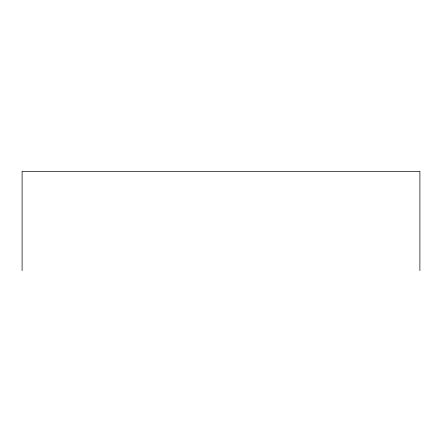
<?xml version="1.0" encoding="UTF-8"?>
<svg xmlns="http://www.w3.org/2000/svg" width="442" height="442" viewBox="0 0 442 442"><rect width="100%" height="100%" fill="white"/><g stroke="black" fill="none" stroke-linecap="round" stroke-linejoin="round"><path stroke-width="0.66" d="M419.9 270.659L419.9 171.341L22.1 171.341L22.1 270.659"/></g></svg>
